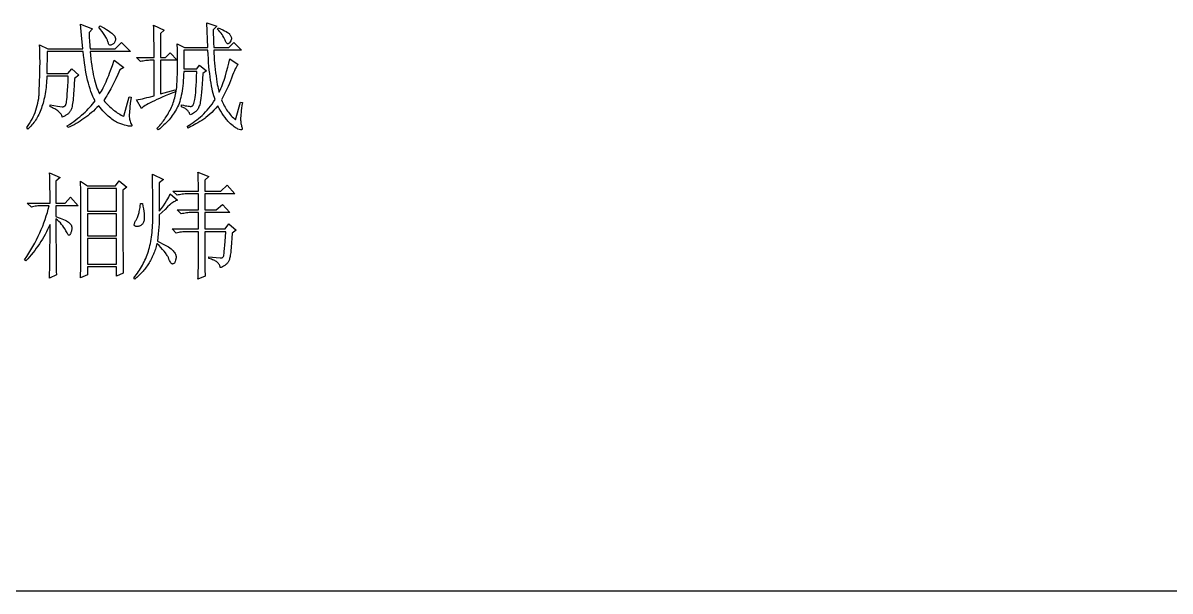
# Model space of a CAD drawing. Header units: millimetres. Extents: x 64 to 402, y 90 to 328.
# Drawn here: x 145.5 to 233.1, y 89.7 to 133.2 of the extents above; entities that cross this region are included whole.
import ezdxf

# ---------------------------------------------------------------- set-up
doc = ezdxf.new("R2010")
doc.units = ezdxf.units.MM
doc.layers.get('0').update_dxf_attribs({"linetype": 'CONTINUOUS', "true_color": 0x000000})

msp = doc.modelspace()

# ---------------------------------------------------------------- linework, layer by layer
at = {"color": 7, "linetype": 'CONTINUOUS', "true_color": 0x000000}
for points in [[(153.165, 126.021), (153.582, 127.517), (153.722, 127.482), (153.661, 126.989), (153.637, 126.776), (153.617, 126.586), (153.602, 126.42), (153.591, 126.276), (153.585, 126.154), (153.582, 126.056), (153.585, 125.97), (153.593, 125.884), (153.607, 125.8), (153.626, 125.717), (153.65, 125.635), (153.68, 125.554), (153.716, 125.474), (153.756, 125.395), (153.771, 125.362), (153.778, 125.334), (153.779, 125.322), (153.779, 125.31), (153.777, 125.3), (153.774, 125.291), (153.762, 125.275), (153.743, 125.265), (153.718, 125.258), (153.687, 125.256), (153.655, 125.257), (153.619, 125.26), (153.539, 125.271), (153.445, 125.29), (153.339, 125.317), (153.219, 125.351), (153.087, 125.393), (152.941, 125.442), (152.782, 125.499), (152.699, 125.533), (152.614, 125.573), (152.527, 125.62), (152.439, 125.673), (152.349, 125.733), (152.257, 125.799), (152.164, 125.872), (152.069, 125.952), (151.973, 126.037), (151.875, 126.13), (151.775, 126.229), (151.674, 126.334), (151.571, 126.446), (151.466, 126.565), (151.36, 126.69), (151.252, 126.821), (151.116, 126.684), (150.979, 126.552), (150.84, 126.423), (150.7, 126.299), (150.557, 126.18), (150.414, 126.065), (150.268, 125.954), (150.121, 125.847), (149.973, 125.745), (149.822, 125.647), (149.67, 125.554), (149.517, 125.465), (149.362, 125.38), (149.205, 125.299), (149.046, 125.223), (148.886, 125.152), (148.851, 125.291), (149.023, 125.404), (149.189, 125.518), (149.35, 125.633), (149.506, 125.749), (149.657, 125.866), (149.802, 125.984), (149.942, 126.102), (150.078, 126.221), (150.208, 126.341), (150.333, 126.462), (150.452, 126.584), (150.567, 126.706), (150.676, 126.829), (150.781, 126.953), (150.88, 127.078), (150.973, 127.204), (150.888, 127.369), (150.807, 127.544), (150.73, 127.728), (150.656, 127.921), (150.586, 128.124), (150.52, 128.336), (150.458, 128.557), (150.399, 128.787), (150.345, 129.026), (150.294, 129.275), (150.247, 129.533), (150.204, 129.8), (150.164, 130.076), (150.129, 130.362), (150.097, 130.657), (150.069, 130.961), (147.321, 130.961), (147.286, 129.291), (148.886, 129.291), (149.199, 129.639), (149.721, 129.152), (149.408, 128.908), (149.381, 128.414), (149.352, 127.975), (149.336, 127.776), (149.32, 127.59), (149.303, 127.418), (149.286, 127.26), (149.269, 127.116), (149.25, 126.986), (149.232, 126.869), (149.212, 126.766), (149.193, 126.676), (149.172, 126.601), (149.151, 126.539), (149.13, 126.491), (149.107, 126.45), (149.081, 126.41), (149.054, 126.371), (149.023, 126.333), (148.99, 126.296), (148.955, 126.26), (148.918, 126.225), (148.878, 126.191), (148.835, 126.158), (148.79, 126.125), (148.743, 126.094), (148.693, 126.064), (148.586, 126.006), (148.469, 125.952), (148.453, 126.012), (148.431, 126.071), (148.404, 126.128), (148.371, 126.184), (148.332, 126.239), (148.288, 126.292), (148.238, 126.344), (148.182, 126.395), (148.12, 126.444), (148.053, 126.492), (147.98, 126.539), (147.901, 126.584), (147.817, 126.628), (147.727, 126.671), (147.631, 126.712), (147.53, 126.752), (147.53, 126.891), (148.091, 126.804), (148.451, 126.752), (148.483, 126.749), (148.514, 126.749), (148.543, 126.751), (148.57, 126.757), (148.596, 126.766), (148.62, 126.777), (148.643, 126.791), (148.664, 126.808), (148.684, 126.828), (148.703, 126.851), (148.72, 126.877), (148.735, 126.905), (148.749, 126.936), (148.762, 126.97), (148.772, 127.007), (148.782, 127.047), (148.791, 127.094), (148.799, 127.151), (148.817, 127.298), (148.834, 127.488), (148.851, 127.721), (148.869, 127.997), (148.886, 128.316), (148.904, 128.678), (148.921, 129.082), (147.286, 129.082), (147.278, 128.904), (147.268, 128.728), (147.256, 128.556), (147.24, 128.388), (147.223, 128.223), (147.203, 128.061), (147.18, 127.902), (147.156, 127.747), (147.128, 127.596), (147.099, 127.448), (147.066, 127.303), (147.032, 127.162), (146.995, 127.024), (146.955, 126.889), (146.913, 126.758), (146.869, 126.63), (146.822, 126.506), (146.772, 126.385), (146.721, 126.267), (146.666, 126.153), (146.61, 126.042), (146.551, 125.934), (146.489, 125.83), (146.425, 125.73), (146.359, 125.633), (146.29, 125.539), (146.218, 125.448), (146.145, 125.361), (146.068, 125.278), (145.99, 125.197), (145.909, 125.121), (145.825, 125.047), (145.755, 125.152), (145.865, 125.313), (145.968, 125.476), (146.065, 125.641), (146.154, 125.807), (146.238, 125.975), (146.314, 126.144), (146.384, 126.314), (146.447, 126.486), (146.503, 126.66), (146.553, 126.835), (146.596, 127.012), (146.633, 127.19), (146.663, 127.369), (146.675, 127.46), (146.686, 127.55), (146.695, 127.642), (146.702, 127.733), (146.708, 127.825), (146.712, 127.917), (146.735, 128.612), (146.751, 129.217), (146.761, 129.734), (146.764, 130.161), (146.762, 130.53), (146.756, 130.874), (146.745, 131.191), (146.729, 131.483), (147.356, 131.17), (150.034, 131.17), (149.939, 132.213), (149.86, 133.048), (150.765, 132.7), (150.521, 132.422), (150.522, 132.281), (150.526, 132.135), (150.531, 131.985), (150.539, 131.831), (150.548, 131.672), (150.56, 131.509), (150.575, 131.341), (150.591, 131.17), (152.504, 131.17), (152.991, 131.657), (153.687, 130.961), (150.591, 130.961), (150.618, 130.679), (150.648, 130.408), (150.68, 130.148), (150.715, 129.898), (150.752, 129.658), (150.791, 129.43), (150.833, 129.212), (150.878, 129.004), (150.925, 128.807), (150.974, 128.621), (151.026, 128.445), (151.08, 128.28), (151.137, 128.126), (151.196, 127.982), (151.257, 127.848), (151.321, 127.726), (151.391, 127.834), (151.46, 127.95), (151.53, 128.073), (151.6, 128.204), (151.669, 128.343), (151.739, 128.489), (151.808, 128.643), (151.878, 128.804), (151.947, 128.972), (152.017, 129.145), (152.087, 129.324), (152.156, 129.509), (152.295, 129.893), (152.434, 130.3), (153.165, 129.743), (152.852, 129.569), (152.704, 129.221), (152.554, 128.889), (152.479, 128.729), (152.404, 128.573), (152.328, 128.421), (152.252, 128.274), (152.176, 128.13), (152.099, 127.99), (152.022, 127.855), (151.945, 127.724), (151.868, 127.596), (151.79, 127.473), (151.713, 127.354), (151.634, 127.239), (151.726, 127.132), (151.818, 127.029), (151.911, 126.931), (152.004, 126.836), (152.098, 126.746), (152.192, 126.66), (152.287, 126.578), (152.382, 126.499), (152.478, 126.425), (152.575, 126.355), (152.672, 126.29), (152.769, 126.228), (152.867, 126.17), (152.966, 126.116), (153.065, 126.067), (153.165, 126.021), (153.165, 126.021)], [(151.356, 132.944), (151.531, 132.842), (151.691, 132.747), (151.836, 132.658), (151.965, 132.574), (152.079, 132.497), (152.178, 132.425), (152.262, 132.36), (152.33, 132.3), (152.386, 132.244), (152.433, 132.187), (152.471, 132.131), (152.487, 132.102), (152.5, 132.074), (152.511, 132.046), (152.519, 132.018), (152.525, 131.989), (152.529, 131.961), (152.531, 131.933), (152.53, 131.904), (152.527, 131.876), (152.521, 131.848), (152.507, 131.794), (152.49, 131.744), (152.47, 131.698), (152.448, 131.657), (152.422, 131.62), (152.394, 131.587), (152.364, 131.559), (152.33, 131.535), (152.267, 131.497), (152.217, 131.47), (152.18, 131.453), (152.167, 131.449), (152.156, 131.448), (152.139, 131.449), (152.123, 131.452), (152.106, 131.458), (152.091, 131.465), (152.062, 131.487), (152.034, 131.517), (152.009, 131.557), (151.987, 131.604), (151.966, 131.661), (151.947, 131.726), (151.933, 131.775), (151.914, 131.827), (151.891, 131.882), (151.865, 131.939), (151.835, 131.999), (151.801, 132.062), (151.721, 132.196), (151.627, 132.34), (151.517, 132.496), (151.392, 132.662), (151.252, 132.839), (151.356, 132.944), (151.356, 132.944)], [(155.971, 127.726), (157.084, 128.039), (157.119, 127.9), (156.584, 127.682), (156.338, 127.579), (156.108, 127.48), (155.893, 127.385), (155.692, 127.295), (155.507, 127.208), (155.336, 127.126), (155.181, 127.047), (155.04, 126.973), (154.914, 126.903), (154.804, 126.836), (154.708, 126.774), (154.627, 126.716), (154.561, 126.662), (154.51, 126.613), (154.127, 127.273), (154.278, 127.301), (154.434, 127.332), (154.595, 127.366), (154.762, 127.404), (154.935, 127.445), (155.112, 127.489), (155.484, 127.587), (155.484, 130.3), (155.275, 130.3), (155.163, 130.298), (155.054, 130.293), (154.946, 130.285), (154.841, 130.274), (154.737, 130.259), (154.636, 130.241), (154.537, 130.22), (154.441, 130.196), (154.127, 130.509), (155.484, 130.509), (155.482, 131.354), (155.475, 132.048), (155.471, 132.338), (155.465, 132.589), (155.457, 132.803), (155.449, 132.979), (156.249, 132.596), (155.971, 132.352), (155.971, 130.509), (156.354, 130.509), (156.702, 130.857), (157.258, 130.3), (155.971, 130.3), (155.971, 127.726), (155.971, 127.726)], [(155.693, 125.082), (155.77, 125.161), (155.846, 125.243), (155.921, 125.326), (155.994, 125.411), (156.066, 125.499), (156.136, 125.588), (156.204, 125.68), (156.271, 125.773), (156.337, 125.869), (156.401, 125.967), (156.463, 126.066), (156.524, 126.168), (156.584, 126.272), (156.642, 126.377), (156.699, 126.485), (156.754, 126.595), (156.807, 126.707), (156.857, 126.821), (156.903, 126.938), (156.947, 127.056), (156.988, 127.177), (157.026, 127.3), (157.061, 127.425), (157.093, 127.552), (157.122, 127.681), (157.148, 127.813), (157.171, 127.946), (157.191, 128.082), (157.208, 128.22), (157.222, 128.361), (157.233, 128.503), (157.241, 128.648), (157.253, 128.948), (157.262, 129.266), (157.268, 129.602), (157.271, 129.956), (157.272, 130.328), (157.27, 130.718), (157.266, 131.126), (157.258, 131.552), (157.815, 131.274), (159.589, 131.274), (159.519, 133.152), (160.285, 132.909), (160.006, 132.631), (160.009, 132.311), (160.015, 131.978), (160.026, 131.633), (160.041, 131.274), (161.189, 131.274), (161.572, 131.657), (162.163, 131.065), (160.041, 131.065), (160.052, 130.821), (160.065, 130.577), (160.082, 130.332), (160.102, 130.087), (160.125, 129.841), (160.152, 129.594), (160.182, 129.347), (160.215, 129.1), (160.249, 128.864), (160.283, 128.651), (160.315, 128.461), (160.346, 128.295), (160.375, 128.153), (160.404, 128.033), (160.432, 127.937), (160.459, 127.865), (160.527, 128.006), (160.592, 128.151), (160.655, 128.299), (160.715, 128.452), (160.773, 128.608), (160.827, 128.768), (160.879, 128.932), (160.928, 129.1), (161.021, 129.436), (161.107, 129.765), (161.186, 130.088), (161.259, 130.404), (161.92, 129.987), (161.893, 129.962), (161.866, 129.932), (161.838, 129.897), (161.809, 129.856), (161.779, 129.81), (161.748, 129.759), (161.685, 129.639), (161.618, 129.498), (161.548, 129.335), (161.474, 129.15), (161.398, 128.943), (161.317, 128.727), (161.233, 128.513), (161.143, 128.301), (161.05, 128.091), (160.952, 127.883), (160.85, 127.678), (160.743, 127.475), (160.633, 127.273), (160.682, 127.157), (160.733, 127.044), (160.787, 126.934), (160.843, 126.826), (160.902, 126.72), (160.964, 126.618), (161.027, 126.518), (161.093, 126.421), (161.162, 126.327), (161.233, 126.235), (161.307, 126.146), (161.383, 126.06), (161.461, 125.977), (161.542, 125.896), (161.625, 125.818), (161.711, 125.743), (162.094, 127.1), (162.233, 127.065), (162.2, 126.847), (162.172, 126.647), (162.148, 126.465), (162.128, 126.299), (162.113, 126.152), (162.102, 126.021), (162.096, 125.908), (162.094, 125.812), (162.095, 125.727), (162.1, 125.643), (162.108, 125.561), (162.12, 125.482), (162.134, 125.405), (162.152, 125.33), (162.173, 125.257), (162.198, 125.186), (162.212, 125.137), (162.218, 125.095), (162.218, 125.076), (162.216, 125.059), (162.212, 125.044), (162.207, 125.03), (162.199, 125.018), (162.19, 125.007), (162.179, 124.998), (162.165, 124.991), (162.15, 124.985), (162.133, 124.981), (162.114, 124.978), (162.094, 124.978), (161.885, 125.047), (161.821, 125.078), (161.752, 125.118), (161.678, 125.167), (161.598, 125.225), (161.513, 125.293), (161.422, 125.37), (161.326, 125.456), (161.224, 125.552), (161.172, 125.603), (161.119, 125.659), (161.066, 125.718), (161.013, 125.781), (160.906, 125.918), (160.798, 126.069), (160.689, 126.235), (160.578, 126.416), (160.467, 126.611), (160.354, 126.821), (160.198, 126.644), (160.042, 126.478), (159.887, 126.322), (159.732, 126.178), (159.578, 126.044), (159.425, 125.921), (159.348, 125.864), (159.272, 125.809), (159.195, 125.757), (159.119, 125.708), (158.97, 125.615), (158.825, 125.528), (158.685, 125.446), (158.55, 125.369), (158.42, 125.298), (158.294, 125.232), (158.174, 125.172), (158.058, 125.117), (158.024, 125.256), (158.171, 125.345), (158.316, 125.438), (158.46, 125.536), (158.602, 125.639), (158.742, 125.745), (158.881, 125.856), (159.019, 125.971), (159.154, 126.091), (159.288, 126.216), (159.418, 126.349), (159.546, 126.49), (159.672, 126.639), (159.794, 126.795), (159.914, 126.958), (160.031, 127.129), (160.146, 127.308), (160.094, 127.446), (160.046, 127.596), (159.999, 127.761), (159.954, 127.939), (159.912, 128.13), (159.872, 128.336), (159.834, 128.554), (159.798, 128.787), (159.764, 129.032), (159.732, 129.288), (159.703, 129.556), (159.676, 129.835), (159.651, 130.125), (159.628, 130.427), (159.607, 130.74), (159.589, 131.065), (157.745, 131.065), (157.745, 129.639), (158.754, 129.639), (158.963, 129.917), (159.485, 129.5), (159.206, 129.291), (159.18, 128.869), (159.155, 128.489), (159.13, 128.151), (159.106, 127.856), (159.083, 127.603), (159.06, 127.393), (159.037, 127.225), (159.015, 127.1), (158.992, 126.999), (158.967, 126.905), (158.94, 126.818), (158.911, 126.739), (158.879, 126.666), (158.845, 126.601), (158.81, 126.542), (158.771, 126.491), (158.729, 126.443), (158.679, 126.396), (158.622, 126.35), (158.558, 126.304), (158.487, 126.258), (158.409, 126.214), (158.324, 126.169), (158.232, 126.126), (158.217, 126.177), (158.199, 126.227), (158.177, 126.275), (158.152, 126.321), (158.123, 126.366), (158.09, 126.409), (158.054, 126.451), (158.015, 126.491), (157.972, 126.529), (157.925, 126.566), (157.875, 126.601), (157.821, 126.634), (157.764, 126.666), (157.703, 126.696), (157.639, 126.725), (157.571, 126.752), (157.571, 126.891), (157.721, 126.859), (157.855, 126.832), (157.975, 126.811), (158.08, 126.795), (158.171, 126.785), (158.246, 126.78), (158.308, 126.78), (158.333, 126.783), (158.354, 126.786), (158.373, 126.793), (158.392, 126.802), (158.41, 126.815), (158.428, 126.832), (158.445, 126.852), (158.462, 126.876), (158.478, 126.903), (158.493, 126.934), (158.523, 127.007), (158.55, 127.093), (158.575, 127.194), (158.598, 127.308), (158.619, 127.448), (158.64, 127.624), (158.66, 127.835), (158.68, 128.082), (158.699, 128.365), (158.718, 128.685), (158.736, 129.039), (158.754, 129.43), (157.745, 129.43), (157.739, 129.199), (157.729, 128.976), (157.716, 128.759), (157.7, 128.551), (157.679, 128.35), (157.656, 128.156), (157.628, 127.97), (157.597, 127.791), (157.563, 127.62), (157.525, 127.456), (157.484, 127.3), (157.439, 127.151), (157.39, 127.009), (157.338, 126.875), (157.283, 126.749), (157.223, 126.63), (157.161, 126.515), (157.095, 126.402), (157.025, 126.291), (156.952, 126.181), (156.875, 126.072), (156.795, 125.965), (156.711, 125.86), (156.623, 125.756), (156.532, 125.653), (156.438, 125.552), (156.34, 125.453), (156.239, 125.355), (156.134, 125.258), (156.025, 125.163), (155.913, 125.07), (155.797, 124.978), (155.693, 125.082), (155.693, 125.082)], [(160.319, 132.665), (160.389, 132.77), (160.57, 132.693), (160.731, 132.621), (160.873, 132.552), (160.993, 132.487), (161.094, 132.426), (161.137, 132.397), (161.175, 132.369), (161.208, 132.341), (161.236, 132.315), (161.258, 132.29), (161.276, 132.265), (161.329, 132.175), (161.35, 132.134), (161.367, 132.096), (161.381, 132.06), (161.39, 132.027), (161.396, 131.997), (161.398, 131.97), (161.396, 131.943), (161.391, 131.914), (161.383, 131.884), (161.372, 131.852), (161.357, 131.819), (161.339, 131.784), (161.293, 131.709), (161.243, 131.64), (161.22, 131.613), (161.198, 131.591), (161.177, 131.574), (161.157, 131.562), (161.138, 131.555), (161.12, 131.552), (161.107, 131.553), (161.093, 131.557), (161.067, 131.57), (161.041, 131.591), (161.015, 131.622), (160.989, 131.661), (160.963, 131.709), (160.937, 131.765), (160.911, 131.831), (160.864, 131.943), (160.809, 132.052), (160.746, 132.16), (160.676, 132.265), (160.598, 132.369), (160.513, 132.47), (160.42, 132.569), (160.319, 132.665), (160.319, 132.665)], [(147.53, 119.394), (147.528, 120.06), (147.521, 120.664), (147.51, 121.208), (147.503, 121.457), (147.495, 121.69), (148.295, 121.342), (147.982, 121.064), (147.982, 119.394), (148.678, 119.394), (149.095, 119.847), (149.686, 119.186), (147.982, 119.186), (147.982, 118.351), (148.149, 118.299), (148.303, 118.246), (148.443, 118.194), (148.569, 118.142), (148.682, 118.09), (148.781, 118.038), (148.867, 117.986), (148.939, 117.933), (149, 117.881), (149.053, 117.827), (149.098, 117.772), (149.134, 117.716), (149.163, 117.659), (149.174, 117.63), (149.183, 117.601), (149.19, 117.571), (149.195, 117.541), (149.198, 117.511), (149.199, 117.481), (149.198, 117.445), (149.195, 117.407), (149.19, 117.367), (149.182, 117.325), (149.16, 117.233), (149.13, 117.133), (149.112, 117.084), (149.095, 117.042), (149.078, 117.006), (149.06, 116.977), (149.043, 116.954), (149.026, 116.938), (149.008, 116.928), (148.991, 116.925), (148.982, 116.926), (148.972, 116.93), (148.949, 116.946), (148.924, 116.973), (148.895, 117.011), (148.863, 117.06), (148.828, 117.12), (148.789, 117.191), (148.747, 117.272), (148.674, 117.401), (148.595, 117.525), (148.509, 117.644), (148.417, 117.759), (148.318, 117.87), (148.212, 117.977), (148.1, 118.079), (147.982, 118.177), (147.984, 116.631), (147.987, 115.977), (147.991, 115.403), (147.995, 114.907), (148.001, 114.492), (148.009, 114.155), (148.017, 113.898), (147.495, 113.655), (147.51, 114.72), (147.521, 115.759), (147.528, 116.772), (147.53, 117.759), (147.441, 117.565), (147.349, 117.373), (147.253, 117.185), (147.154, 116.998), (147.051, 116.815), (146.944, 116.634), (146.834, 116.456), (146.721, 116.281), (146.604, 116.108), (146.483, 115.939), (146.359, 115.771), (146.232, 115.607), (146.101, 115.445), (145.966, 115.286), (145.828, 115.13), (145.686, 114.976), (145.582, 115.046), (145.752, 115.303), (145.915, 115.56), (146.072, 115.817), (146.221, 116.074), (146.363, 116.332), (146.498, 116.59), (146.626, 116.849), (146.747, 117.107), (146.861, 117.366), (146.968, 117.625), (147.067, 117.885), (147.16, 118.144), (147.246, 118.404), (147.324, 118.664), (147.396, 118.925), (147.46, 119.186), (146.938, 119.186), (146.826, 119.184), (146.717, 119.179), (146.609, 119.171), (146.503, 119.16), (146.4, 119.145), (146.299, 119.127), (146.2, 119.106), (146.103, 119.081), (145.79, 119.394), (147.53, 119.394), (147.53, 119.394)], [(149.86, 113.689), (149.869, 113.954), (149.876, 114.276), (149.882, 114.658), (149.886, 115.098), (149.893, 116.155), (149.895, 117.446), (149.893, 118.729), (149.886, 119.76), (149.882, 120.18), (149.876, 120.538), (149.869, 120.833), (149.86, 121.064), (150.382, 120.716), (152.539, 120.716), (152.817, 121.099), (153.409, 120.612), (153.096, 120.368), (153.098, 117.899), (153.1, 116.885), (153.104, 116.02), (153.109, 115.303), (153.115, 114.733), (153.122, 114.311), (153.13, 114.037), (152.609, 113.794), (152.609, 114.524), (150.382, 114.524), (150.382, 113.898), (149.86, 113.689), (149.86, 113.689)], [(155.357, 121.586), (156.191, 121.203), (155.878, 120.925), (155.878, 118.768), (156.044, 118.987), (156.191, 119.19), (156.322, 119.378), (156.435, 119.551), (156.531, 119.709), (156.609, 119.851), (156.642, 119.916), (156.67, 119.978), (156.694, 120.036), (156.713, 120.09), (157.27, 119.603), (157.2, 119.582), (157.129, 119.555), (157.056, 119.522), (156.983, 119.481), (156.908, 119.435), (156.833, 119.381), (156.756, 119.322), (156.678, 119.255), (156.511, 119.09), (156.322, 118.907), (156.111, 118.707), (155.878, 118.49), (155.876, 118.268), (155.87, 118.038), (155.859, 117.799), (155.844, 117.551), (155.824, 117.294), (155.8, 117.029), (155.772, 116.755), (155.739, 116.472), (155.94, 116.378), (156.123, 116.287), (156.29, 116.2), (156.439, 116.116), (156.572, 116.035), (156.688, 115.957), (156.787, 115.883), (156.831, 115.847), (156.87, 115.811), (156.939, 115.742), (156.999, 115.672), (157.05, 115.603), (157.092, 115.533), (157.109, 115.498), (157.124, 115.463), (157.137, 115.429), (157.147, 115.394), (157.155, 115.359), (157.161, 115.324), (157.164, 115.29), (157.165, 115.255), (157.164, 115.219), (157.161, 115.182), (157.156, 115.143), (157.148, 115.103), (157.126, 115.017), (157.096, 114.924), (157.077, 114.879), (157.057, 114.841), (157.034, 114.808), (157.009, 114.781), (156.982, 114.76), (156.952, 114.745), (156.921, 114.736), (156.887, 114.733), (156.87, 114.735), (156.852, 114.741), (156.834, 114.75), (156.815, 114.763), (156.797, 114.781), (156.778, 114.801), (156.739, 114.855), (156.7, 114.923), (156.659, 115.007), (156.617, 115.106), (156.574, 115.22), (156.546, 115.277), (156.515, 115.336), (156.48, 115.396), (156.441, 115.457), (156.399, 115.52), (156.354, 115.584), (156.252, 115.716), (156.137, 115.853), (156.007, 115.996), (155.863, 116.145), (155.704, 116.298), (155.675, 116.19), (155.645, 116.084), (155.613, 115.979), (155.579, 115.875), (155.544, 115.773), (155.507, 115.673), (155.468, 115.574), (155.428, 115.477), (155.387, 115.381), (155.344, 115.286), (155.299, 115.193), (155.253, 115.101), (155.205, 115.011), (155.156, 114.923), (155.105, 114.836), (155.052, 114.75), (154.998, 114.666), (154.943, 114.584), (154.885, 114.503), (154.827, 114.423), (154.766, 114.345), (154.704, 114.268), (154.641, 114.193), (154.576, 114.12), (154.51, 114.048), (154.441, 113.977), (154.372, 113.908), (154.3, 113.84), (154.228, 113.774), (154.153, 113.71), (154.077, 113.647), (154, 113.585), (153.93, 113.689), (154.024, 113.803), (154.115, 113.919), (154.203, 114.036), (154.287, 114.155), (154.368, 114.275), (154.446, 114.397), (154.52, 114.521), (154.591, 114.646), (154.659, 114.773), (154.724, 114.901), (154.785, 115.032), (154.843, 115.163), (154.898, 115.297), (154.95, 115.432), (154.998, 115.569), (155.043, 115.707), (155.086, 115.848), (155.125, 115.994), (155.162, 116.144), (155.196, 116.298), (155.227, 116.457), (155.255, 116.62), (155.281, 116.788), (155.304, 116.959), (155.325, 117.135), (155.342, 117.316), (155.357, 117.501), (155.37, 117.69), (155.379, 117.883), (155.386, 118.081), (155.39, 118.283), (155.391, 118.49), (155.389, 119.31), (155.383, 120.099), (155.372, 120.858), (155.357, 121.586), (155.357, 121.586)], [(159.357, 115.185), (159.359, 114.694), (159.366, 114.298), (159.371, 114.136), (159.377, 113.998), (159.384, 113.884), (159.392, 113.794), (158.835, 113.585), (158.843, 113.69), (158.85, 113.815), (158.856, 113.96), (158.861, 114.124), (158.868, 114.511), (158.87, 114.976), (158.87, 117.203), (158, 117.203), (157.888, 117.201), (157.779, 117.196), (157.671, 117.188), (157.566, 117.177), (157.462, 117.162), (157.361, 117.144), (157.262, 117.123), (157.165, 117.098), (156.852, 117.412), (158.87, 117.412), (158.87, 118.664), (158.383, 118.664), (158.271, 118.662), (158.161, 118.657), (158.054, 118.649), (157.948, 118.638), (157.845, 118.623), (157.744, 118.605), (157.645, 118.584), (157.548, 118.559), (157.235, 118.873), (158.87, 118.873), (158.87, 120.09), (158.07, 120.09), (157.958, 120.088), (157.848, 120.084), (157.741, 120.075), (157.635, 120.064), (157.532, 120.049), (157.431, 120.031), (157.332, 120.01), (157.235, 119.986), (156.922, 120.299), (158.87, 120.299), (158.868, 120.808), (158.861, 121.221), (158.856, 121.391), (158.85, 121.538), (158.843, 121.661), (158.835, 121.76), (159.67, 121.412), (159.357, 121.134), (159.357, 120.299), (160.575, 120.299), (161.062, 120.751), (161.653, 120.09), (159.357, 120.09), (159.357, 118.873), (160.227, 118.873), (160.714, 119.29), (161.27, 118.664), (159.357, 118.664), (159.357, 117.412), (160.922, 117.412), (161.201, 117.794), (161.757, 117.307), (161.444, 117.098), (161.425, 116.701), (161.404, 116.343), (161.38, 116.025), (161.353, 115.746), (161.338, 115.622), (161.323, 115.507), (161.307, 115.403), (161.291, 115.308), (161.274, 115.223), (161.256, 115.148), (161.237, 115.084), (161.218, 115.029), (161.197, 114.98), (161.173, 114.932), (161.147, 114.887), (161.117, 114.843), (161.085, 114.801), (161.049, 114.76), (161.011, 114.722), (160.97, 114.685), (160.926, 114.65), (160.88, 114.617), (160.83, 114.585), (160.778, 114.556), (160.723, 114.528), (160.665, 114.502), (160.604, 114.477), (160.54, 114.455), (160.532, 114.514), (160.519, 114.572), (160.499, 114.628), (160.472, 114.681), (160.44, 114.732), (160.401, 114.781), (160.356, 114.828), (160.305, 114.872), (160.247, 114.914), (160.184, 114.955), (160.114, 114.993), (160.038, 115.029), (159.955, 115.062), (159.866, 115.094), (159.771, 115.123), (159.67, 115.15), (159.67, 115.29), (160.218, 115.233), (160.54, 115.203), (160.59, 115.201), (160.634, 115.206), (160.674, 115.216), (160.709, 115.233), (160.74, 115.256), (160.765, 115.284), (160.785, 115.319), (160.801, 115.359), (160.807, 115.387), (160.815, 115.426), (160.83, 115.54), (160.847, 115.7), (160.866, 115.907), (160.886, 116.161), (160.908, 116.461), (160.957, 117.203), (159.357, 117.203), (159.357, 115.185), (159.357, 115.185)], [(150.382, 120.508), (150.382, 118.768), (152.609, 118.768), (152.609, 120.508), (150.382, 120.508), (150.382, 120.508)], [(154.591, 119.36), (154.631, 119.143), (154.665, 118.944), (154.692, 118.764), (154.713, 118.603), (154.727, 118.46), (154.735, 118.336), (154.736, 118.28), (154.736, 118.23), (154.734, 118.183), (154.73, 118.142), (154.719, 118.067), (154.703, 117.997), (154.682, 117.934), (154.656, 117.877), (154.626, 117.825), (154.59, 117.78), (154.55, 117.741), (154.504, 117.707), (154.457, 117.679), (154.41, 117.655), (154.363, 117.635), (154.317, 117.62), (154.272, 117.609), (154.227, 117.603), (154.183, 117.601), (154.139, 117.603), (154.098, 117.609), (154.063, 117.617), (154.033, 117.628), (154.009, 117.642), (153.99, 117.659), (153.976, 117.678), (153.968, 117.7), (153.965, 117.725), (153.967, 117.76), (153.974, 117.799), (153.985, 117.839), (154, 117.881), (154.019, 117.926), (154.043, 117.972), (154.072, 118.021), (154.104, 118.072), (154.134, 118.122), (154.163, 118.176), (154.191, 118.234), (154.217, 118.296), (154.243, 118.363), (154.267, 118.433), (154.291, 118.507), (154.313, 118.586), (154.334, 118.668), (154.354, 118.755), (154.373, 118.845), (154.391, 118.94), (154.408, 119.039), (154.424, 119.142), (154.452, 119.36), (154.591, 119.36), (154.591, 119.36)], [(150.382, 118.559), (150.382, 116.89), (152.609, 116.89), (152.609, 118.559), (150.382, 118.559), (150.382, 118.559)], [(150.382, 116.681), (150.382, 114.733), (152.609, 114.733), (152.609, 116.681), (150.382, 116.681), (150.382, 116.681)], [(387.125, 89.745), (79.125, 89.745)]]:
    msp.add_lwpolyline(points, dxfattribs=at)

doc.saveas('drawing.dxf')
